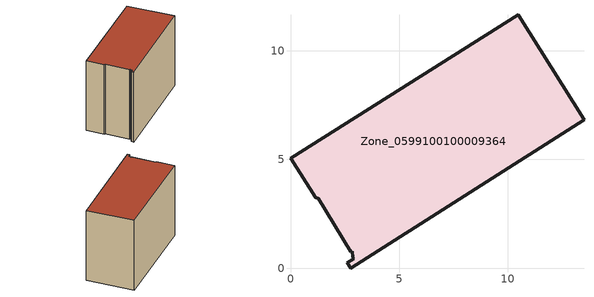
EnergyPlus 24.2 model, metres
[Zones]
Zone_0599100100009364
 floor ground (C_G): 1.28,3.22 1.15,3.23 0,5.07 10.48,11.66 13.5,6.83 2.76,0 2.6,0.25 2.91,0.44 2.87,0.5 2.85,0.79 2.77,0.75 z0
 wall outside (C_F): 1.15,3.23 1.28,3.22 2.77,0.75 2.85,0.79 2.87,0.5 2.91,0.44 2.6,0.25 2.76,0 13.5,6.83 10.48,11.66 0,5.07 1.15,3.23 z0:8.97
 roof outside (C_R): 1.28,3.22 2.77,0.75 2.85,0.79 2.87,0.5 2.91,0.44 2.6,0.25 2.76,0 13.5,6.83 10.48,11.66 0,5.07 1.15,3.23 z8.97
[BUILDING]
Pand.0599100100009364: North Axis=0; Terrain=City; Loads Convergence Tolerance Value=0.04; Temperature Convergence Tolerance Value=0.4; Solar Distribution=FullExterior; Maximum Number of Warmup Days=25; Minimum Number of Warmup Days=1
[Site:Location]
Rotterdam.The.Hague.AP_ZH_NLD Design_Conditions: Latitude=51.96; Longitude=4.45; Time Zone=1; Elevation=-4.5
[SITE:GROUNDTEMPERATURE:BUILDINGSURFACE]
18, 18, 18, 18, 18, 18, 18, 18, 18, 18, 18, 18
[MATERIAL] Thermal Absorptance=0.9; Solar Absorptance=0.7; Visible Absorptance=0.7
Name | Roughness | Thickness | Conductivity | Density | Specific Heat
G.TI.2015-2018 | MediumSmooth | 0.15 | 0.0428571 | 540 | 1210
F.TI.2015-2018 | Rough | 0.3 | 0.0666667 | 1920 | 840
R.TI.2015-2018 | MediumRough | 0.2 | 0.0333333 | 1500 | 1000
[CONSTRUCTION]
C_G: G.TI.2015-2018
C_F: F.TI.2015-2018
C_R: R.TI.2015-2018
[ZONE]
Zone_0599100100009364: Type=1; Multiplier=1; Ceiling Height=Autocalculate; Volume=Autocalculate; Floor Area=autocalculate; Part of Total Floor Area=Yes
[ZONEINFILTRATION:DESIGNFLOWRATE]
Infil_Zone_0599100100009364: Zone or ZoneList or Space or SpaceList=Zone_0599100100009364; Schedule=AlwaysOn; Design Flow Rate Calculation Method=Flow/Area; Flow Rate per Floor Area=0.0015; Constant Term Coefficient=1; Temperature Term Coefficient=0; Velocity Term Coefficient=0; Velocity Squared Term Coefficient=0
[HVACTEMPLATE:ZONE:IDEALLOADSAIRSYSTEM]
Zone_0599100100009364: Maximum Heating Supply Air Temperature=50; Minimum Cooling Supply Air Temperature=13; Maximum Heating Supply Air Humidity Ratio=0.0156; Minimum Cooling Supply Air Humidity Ratio=0.0077; Heating Limit=NoLimit; Cooling Limit=NoLimit; Dehumidification Control Type=ConstantSensibleHeatRatio; Cooling Sensible Heat Ratio=0.7; Dehumidification Setpoint=60; Humidification Control Type=None; Humidification Setpoint=30; Outdoor Air Method=None; Outdoor Air Flow Rate per Person=0.00944; Outdoor Air Flow Rate per Zone Floor Area=0; Outdoor Air Flow Rate per Zone=0; Demand Controlled Ventilation Type=None; Outdoor Air Economizer Type=NoEconomizer; Heat Recovery Type=None; Sensible Heat Recovery Effectiveness=0.7; Latent Heat Recovery Effectiveness=0.65
[ZONECONTROL:THERMOSTAT]
ThermostatControl_Zone_0599100100009364: Zone or ZoneList=Zone_0599100100009364; Control Type Schedule=DualSetpointControlType; Control 1=Thermostat_Zone_0599100100009364; Temperature Difference Between Cutout And Setpoint=0
[THERMOSTATSETPOINT:DUALSETPOINT]
Thermostat_Zone_0599100100009364: Heating Setpoint Temperature Schedule=HeatingSetpoint_Zone_0599100100009364; Cooling Setpoint Temperature Schedule=CoolingSetpoint_Zone_0599100100009364
[SCHEDULE:COMPACT]
HeatingSetpoint_Zone_0599100100009364: Through: 12/31, For: AllDays, Until: 24:00, 21
CoolingSetpoint_Zone_0599100100009364: Through: 12/31, For: AllDays, Until: 24:00, 24
DualSetpointControlType: Through: 12/31, For: AllDays, Until: 24:00, 4
AlwaysOn: Through: 12/31, For: AllDays, Until: 24:00, 1
